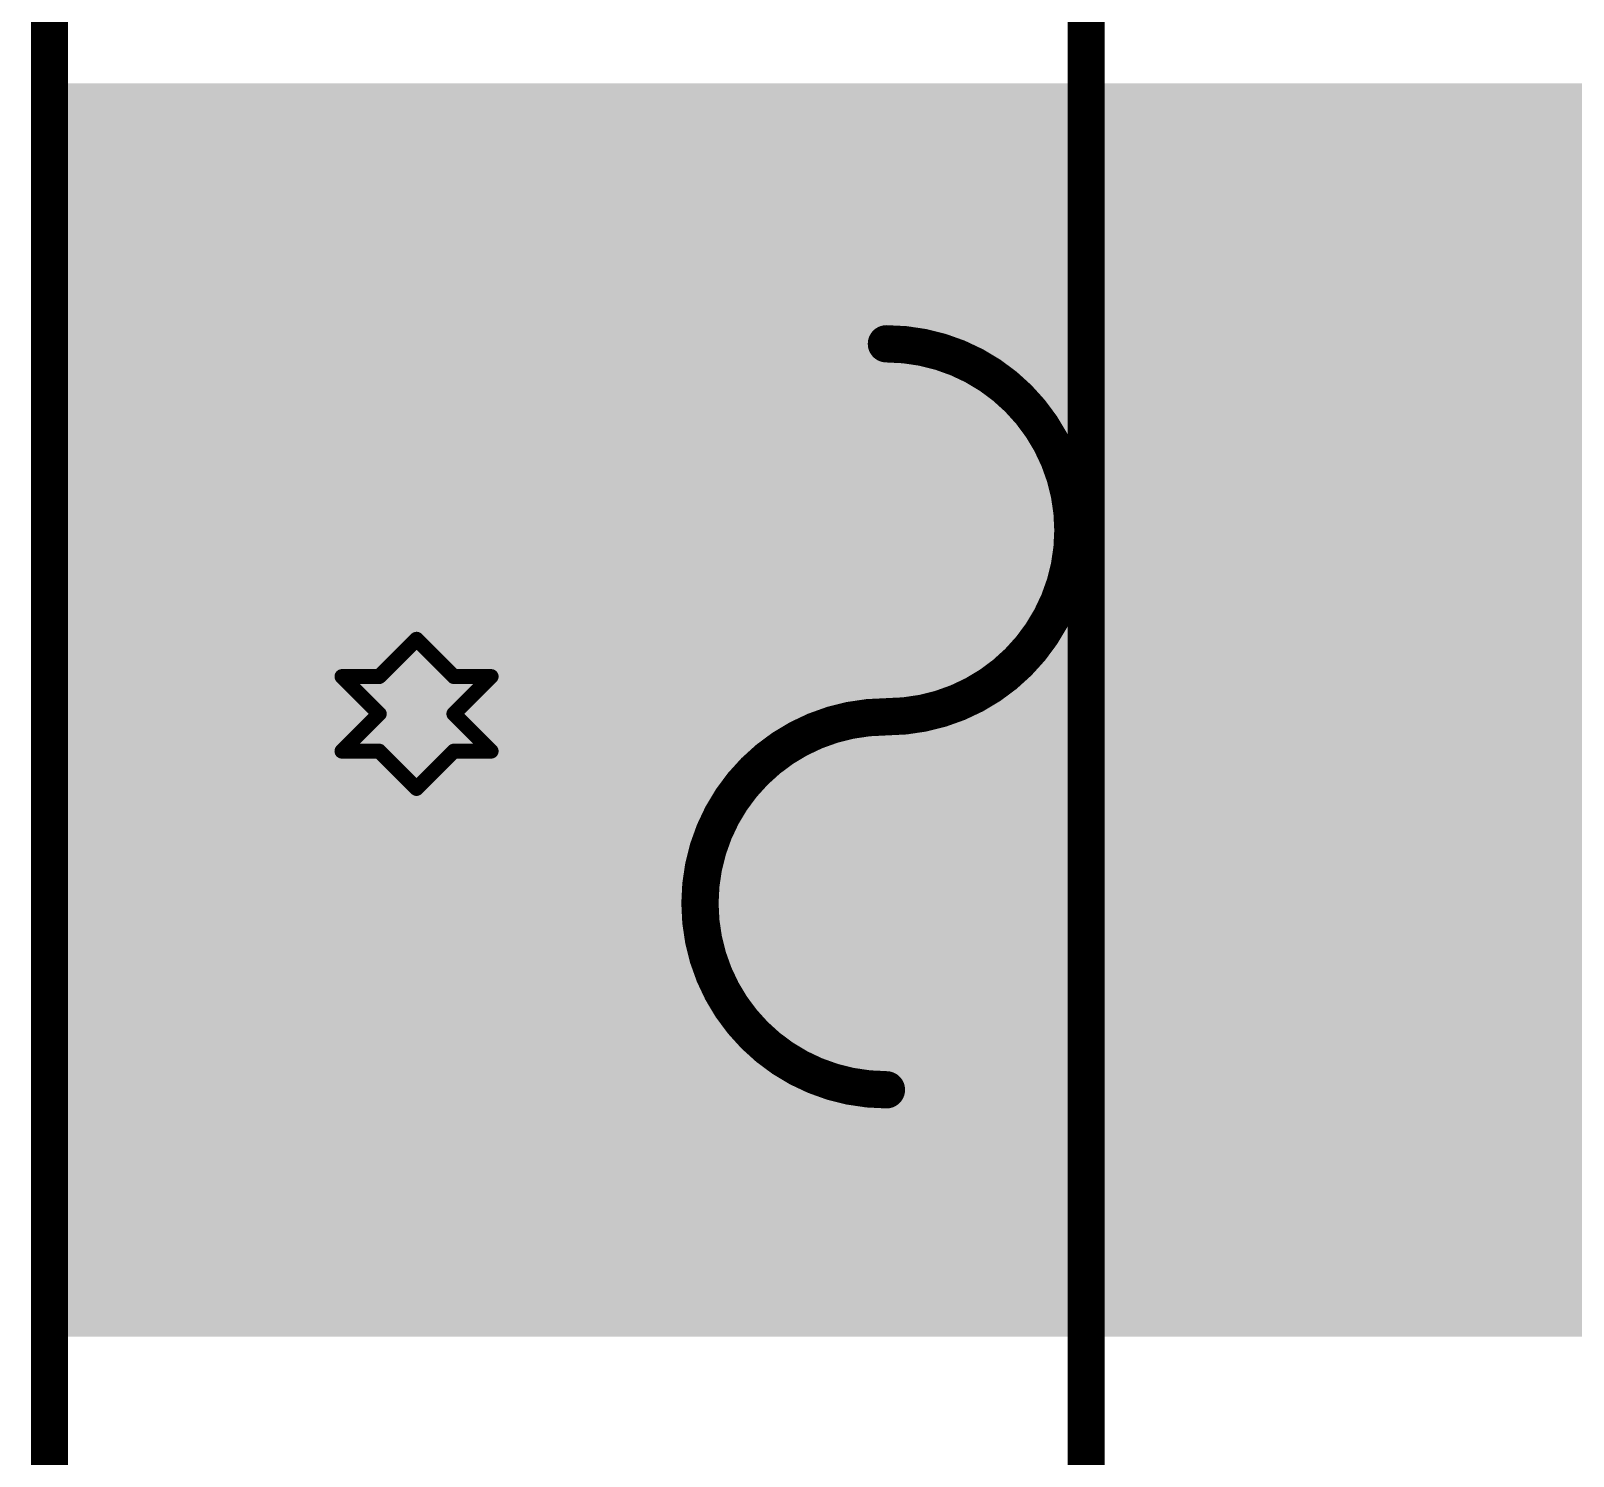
# Model space of a CAD drawing. Header units: inches. Extents: x 68 to 568, y 3 to 460.
# Drawn here: x 329.39 to 334.65, y 59.09 to 63.95 of the extents above; entities that cross this region are included whole.
import ezdxf

# ---------------------------------------------------------------- set-up
doc = ezdxf.new("R2010")
doc.units = ezdxf.units.IN
for name, color, linetype in [('Bottom Layer', 5, 'Continuous'), ('Bottom Solder', 6, 'Continuous'), ('Drill Drawing', 1, 'Continuous'), ('Layer 1', 16, 'Continuous'), ('Layer 2', 76, 'Continuous'), ('Multi-Layer', 9, 'Continuous'), ('Pad Holes', 156, 'Continuous'), ('Top Layer', 1, 'Continuous'), ('Top Overlay', 2, 'Continuous'), ('Top Solder', 216, 'Continuous')]:
    doc.layers.add(name, color=color, linetype=linetype)

# ---------------------------------------------------------------- blocks, each defined once
blk = doc.blocks.new('GBU_40')
at = {"layer": 'Bottom Layer'}
h = blk.add_hatch(color=5, dxfattribs=at)
edge = h.paths.add_edge_path()
edge.add_arc((3.34, 0), 0.7, 270, 450)
edge.add_line((3.34, 0.7), (1.74, 0.7))
edge.add_arc((1.74, 0), 0.7, 90, 270)
edge.add_line((1.74, -0.7), (3.34, -0.7))
at = {"layer": 'Bottom Solder'}
h = blk.add_hatch(color=6, dxfattribs=at)
edge = h.paths.add_edge_path()
edge.add_arc((3.34, 0), 0.7508, 270, 450)
edge.add_line((3.34, 0.7508), (1.74, 0.7508))
edge.add_arc((1.74, 0), 0.7508, 90, 270)
edge.add_line((1.74, -0.7508), (3.34, -0.7508))
at = {"layer": 'Layer 1'}
h = blk.add_hatch(color=16, dxfattribs=at)
edge = h.paths.add_edge_path()
edge.add_arc((3.34, 0), 0.7, 270, 450)
edge.add_line((3.34, 0.7), (1.74, 0.7))
edge.add_arc((1.74, 0), 0.7, 90, 270)
edge.add_line((1.74, -0.7), (3.34, -0.7))
at = {"layer": 'Layer 2'}
h = blk.add_hatch(color=76, dxfattribs=at)
edge = h.paths.add_edge_path()
edge.add_arc((3.34, 0), 0.7, 270, 450)
edge.add_line((3.34, 0.7), (1.74, 0.7))
edge.add_arc((1.74, 0), 0.7, 90, 270)
edge.add_line((1.74, -0.7), (3.34, -0.7))
at = {"layer": 'Multi-Layer'}
h = blk.add_hatch(color=9, dxfattribs=at)
edge = h.paths.add_edge_path()
edge.add_arc((3.34, 0), 0.7, 270, 450)
edge.add_line((3.34, 0.7), (1.74, 0.7))
edge.add_arc((1.74, 0), 0.7, 90, 270)
edge.add_line((1.74, -0.7), (3.34, -0.7))
at = {"layer": 'Pad Holes'}
h = blk.add_hatch(color=7, dxfattribs=at)
edge = h.paths.add_edge_path()
edge.add_arc((3.2901, 0), 0.35, 270, 450)
edge.add_line((3.2901, 0.35), (1.7899, 0.35))
edge.add_arc((1.7899, 0), 0.35, 90, 270)
edge.add_line((1.7899, -0.35), (3.2901, -0.35))
at = {"layer": 'Top Layer'}
h = blk.add_hatch(color=1, dxfattribs=at)
edge = h.paths.add_edge_path()
edge.add_arc((3.34, 0), 0.7, 270, 450)
edge.add_line((3.34, 0.7), (1.74, 0.7))
edge.add_arc((1.74, 0), 0.7, 90, 270)
edge.add_line((1.74, -0.7), (3.34, -0.7))
at = {"layer": 'Top Solder'}
h = blk.add_hatch(color=216, dxfattribs=at)
edge = h.paths.add_edge_path()
edge.add_arc((3.34, 0), 0.7508, 270, 450)
edge.add_line((3.34, 0.7508), (1.74, 0.7508))
edge.add_arc((1.74, 0), 0.7508, 90, 270)
edge.add_line((1.74, -0.7508), (3.34, -0.7508))
at = {"layer": 'Top Overlay'}
for points in [[(10.795, 1.2499, 0.127, 0.127, 0), (-10.7953, 1.2499, 0.127, 0.127, 0)], [(1.26, -1.6001, 0.127, 0.127, -1), (2.53, -1.6001, 0.127, 0.127, 0)], [(3.8, -1.6001, 0.127, 0.127, -1), (2.53, -1.6001, 0.127, 0.127, 0)], [(10.795, -2.2802, 0.127, 0.127, 0), (-10.7953, -2.2802, 0.127, 0.127, 0)]]:
    blk.add_lwpolyline(points, format="xyseb", dxfattribs=at)
for points in [[(1.2282, -1.6001, 0.0635, 0.0635, 1), (1.2917, -1.6001, 0.0635, 0.0635, 1)], [(2.4982, -1.6001, 0.0635, 0.0635, 1), (2.5617, -1.6001, 0.0635, 0.0635, 1)], [(2.4982, -1.6001, 0.0635, 0.0635, 1), (2.5617, -1.6001, 0.0635, 0.0635, 1)], [(3.7682, -1.6001, 0.0635, 0.0635, 1), (3.8317, -1.6001, 0.0635, 0.0635, 1)]]:
    blk.add_lwpolyline(points, format="xyseb", close=True, dxfattribs=at)

msp = doc.modelspace()

# ---------------------------------------------------------------- hatches: boundary and pattern name
at = {"layer": 'Bottom Layer'}
msp.add_hatch(color=5, dxfattribs=at).paths.add_polyline_path([(353.0854, 59.5005), (329.4634, 59.5005), (329.4634, 63.7677), (335.7372, 63.7677), (335.7372, 66.7012), (345.8464, 66.7012), (345.8464, 74.9691), (353.0854, 74.9691)])
at = {"layer": 'Top Layer'}
msp.add_hatch(color=1, dxfattribs=at).paths.add_polyline_path([(329.5142, 59.5005), (353.822, 59.5005), (353.822, 63.7677), (329.5142, 63.7677)])

# ---------------------------------------------------------------- linework, layer by layer
at = {"layer": 'Drill Drawing'}
for points in [[(330.5807, 61.7482, 0.0508, 0.0508, 0), (330.7077, 61.8752, 0.0508, 0.0508, 0)], [(330.7077, 61.8752, 0.0508, 0.0508, 0), (330.8347, 61.7482, 0.0508, 0.0508, 0)], [(330.4537, 61.7482, 0.0508, 0.0508, 0), (330.5807, 61.6212, 0.0508, 0.0508, 0)], [(330.4537, 61.7482, 0.0508, 0.0508, 0), (330.5807, 61.7482, 0.0508, 0.0508, 0)], [(330.8347, 61.7482, 0.0508, 0.0508, 0), (330.9617, 61.7482, 0.0508, 0.0508, 0)], [(330.8347, 61.6212, 0.0508, 0.0508, 0), (330.9617, 61.7482, 0.0508, 0.0508, 0)], [(330.4537, 61.4942, 0.0508, 0.0508, 0), (330.5807, 61.6212, 0.0508, 0.0508, 0)], [(330.8347, 61.6212, 0.0508, 0.0508, 0), (330.9617, 61.4942, 0.0508, 0.0508, 0)], [(330.4537, 61.4942, 0.0508, 0.0508, 0), (330.5807, 61.4942, 0.0508, 0.0508, 0)], [(330.5807, 61.4942, 0.0508, 0.0508, 0), (330.7077, 61.3672, 0.0508, 0.0508, 0)], [(330.7077, 61.3672, 0.0508, 0.0508, 0), (330.8347, 61.4942, 0.0508, 0.0508, 0)], [(330.8347, 61.4942, 0.0508, 0.0508, 0), (330.9617, 61.4942, 0.0508, 0.0508, 0)]]:
    msp.add_lwpolyline(points, format="xyseb", dxfattribs=at)
for points in [[(330.695, 61.8752, 0.0254, 0.0254, 1), (330.7204, 61.8752, 0.0254, 0.0254, 1)], [(330.695, 61.8752, 0.0254, 0.0254, 1), (330.7204, 61.8752, 0.0254, 0.0254, 1)], [(330.441, 61.7482, 0.0254, 0.0254, 1), (330.4664, 61.7482, 0.0254, 0.0254, 1)], [(330.441, 61.7482, 0.0254, 0.0254, 1), (330.4664, 61.7482, 0.0254, 0.0254, 1)], [(330.568, 61.7482, 0.0254, 0.0254, 1), (330.5934, 61.7482, 0.0254, 0.0254, 1)], [(330.568, 61.7482, 0.0254, 0.0254, 1), (330.5934, 61.7482, 0.0254, 0.0254, 1)], [(330.822, 61.7482, 0.0254, 0.0254, 1), (330.8474, 61.7482, 0.0254, 0.0254, 1)], [(330.822, 61.7482, 0.0254, 0.0254, 1), (330.8474, 61.7482, 0.0254, 0.0254, 1)], [(330.949, 61.7482, 0.0254, 0.0254, 1), (330.9744, 61.7482, 0.0254, 0.0254, 1)], [(330.949, 61.7482, 0.0254, 0.0254, 1), (330.9744, 61.7482, 0.0254, 0.0254, 1)], [(330.568, 61.6212, 0.0254, 0.0254, 1), (330.5934, 61.6212, 0.0254, 0.0254, 1)], [(330.568, 61.6212, 0.0254, 0.0254, 1), (330.5934, 61.6212, 0.0254, 0.0254, 1)], [(330.822, 61.6212, 0.0254, 0.0254, 1), (330.8474, 61.6212, 0.0254, 0.0254, 1)], [(330.822, 61.6212, 0.0254, 0.0254, 1), (330.8474, 61.6212, 0.0254, 0.0254, 1)], [(330.441, 61.4942, 0.0254, 0.0254, 1), (330.4664, 61.4942, 0.0254, 0.0254, 1)], [(330.441, 61.4942, 0.0254, 0.0254, 1), (330.4664, 61.4942, 0.0254, 0.0254, 1)], [(330.568, 61.4942, 0.0254, 0.0254, 1), (330.5934, 61.4942, 0.0254, 0.0254, 1)], [(330.568, 61.4942, 0.0254, 0.0254, 1), (330.5934, 61.4942, 0.0254, 0.0254, 1)], [(330.822, 61.4942, 0.0254, 0.0254, 1), (330.8474, 61.4942, 0.0254, 0.0254, 1)], [(330.822, 61.4942, 0.0254, 0.0254, 1), (330.8474, 61.4942, 0.0254, 0.0254, 1)], [(330.949, 61.4942, 0.0254, 0.0254, 1), (330.9744, 61.4942, 0.0254, 0.0254, 1)], [(330.949, 61.4942, 0.0254, 0.0254, 1), (330.9744, 61.4942, 0.0254, 0.0254, 1)], [(330.695, 61.3672, 0.0254, 0.0254, 1), (330.7204, 61.3672, 0.0254, 0.0254, 1)], [(330.695, 61.3672, 0.0254, 0.0254, 1), (330.7204, 61.3672, 0.0254, 0.0254, 1)]]:
    msp.add_lwpolyline(points, format="xyseb", close=True, dxfattribs=at)

# ---------------------------------------------------------------- block references
at = {"rotation": 90}
msp.add_blockref('GBU_40', (330.7077, 59.0812), dxfattribs=at)

doc.saveas('drawing.dxf')
